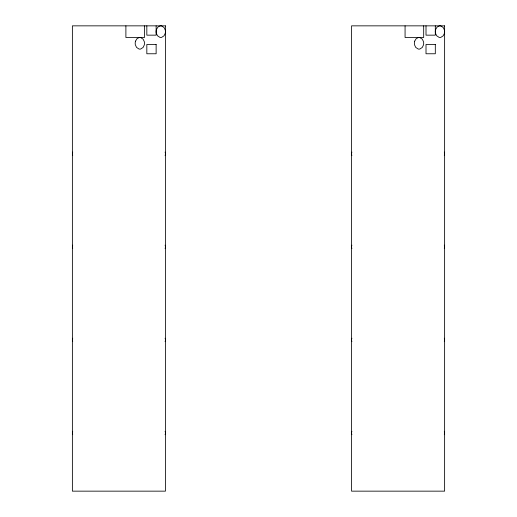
<?xml version="1.0" encoding="UTF-8"?>
<svg xmlns="http://www.w3.org/2000/svg" width="517" height="517" viewBox="0 0 517 517"><rect width="100%" height="100%" fill="white"/><g stroke="black" fill="none" stroke-linecap="round" stroke-linejoin="round"><path stroke-width="0.78" d="M435.314 25.85L435.314 35.156L426.008 35.156L426.008 25.85M423.682 25.85L423.682 37.483L405.069 37.483L405.069 25.85M156.134 25.85L156.134 35.156L146.828 35.156L146.828 25.85M144.501 25.85L144.501 37.483L125.89 37.483L125.89 25.85M444.29 152.095A4.653 4.653 0 0 1 444.29 155.52M351.89 155.52A4.653 4.653 0 0 1 351.89 152.095M444.29 245.155A4.653 4.653 0 0 1 444.29 248.58M351.89 248.58A4.653 4.653 0 0 1 351.89 245.155M444.29 338.215A4.653 4.653 0 0 1 444.29 341.64M351.89 341.64A4.653 4.653 0 0 1 351.89 338.215M444.29 431.275A4.653 4.653 0 0 1 444.29 434.7M351.89 434.7A4.653 4.653 0 0 1 351.89 431.275M72.71 434.7A4.653 4.653 0 0 1 72.71 431.275M165.11 431.275A4.653 4.653 0 0 1 165.11 434.7M72.71 341.64A4.653 4.653 0 0 1 72.71 338.215M165.11 338.215A4.653 4.653 0 0 1 165.11 341.64M72.71 248.58A4.653 4.653 0 0 1 72.71 245.155M165.11 245.155A4.653 4.653 0 0 1 165.11 248.58M72.71 155.52A4.653 4.653 0 0 1 72.71 152.095M165.11 152.095A4.653 4.653 0 0 1 165.11 155.52M135.525 41.16L135.376 41.696A7.199 7.199 0 0 0 135.376 44.901L136.559 47.409L139.002 49.018A3.742 3.742 0 0 0 140.695 49.018L143.138 47.409L144.321 44.901A7.199 7.199 0 0 0 144.321 41.696L143.138 39.189L140.695 37.579A3.742 3.742 0 0 0 139.002 37.579L136.915 38.781L135.525 41.16M156.464 29.527L156.315 30.064A7.199 7.199 0 0 0 156.315 33.269L157.498 35.776L159.94 37.386A3.742 3.742 0 0 0 161.634 37.386L164.076 35.776L165.259 33.269A7.199 7.199 0 0 0 165.259 30.064L164.076 27.556L161.634 25.947A3.742 3.742 0 0 0 159.94 25.947L157.853 27.149L156.464 29.527M414.705 41.16L414.556 41.696A7.199 7.199 0 0 0 414.556 44.901L415.739 47.409L418.182 49.018A3.742 3.742 0 0 0 419.875 49.018L422.318 47.409L423.501 44.901A7.199 7.199 0 0 0 423.501 41.696L422.318 39.189L419.875 37.579A3.742 3.742 0 0 0 418.182 37.579L416.095 38.781L414.705 41.16M435.644 29.527L435.495 30.064A7.199 7.199 0 0 0 435.495 33.269L436.678 35.776L439.12 37.386A3.742 3.742 0 0 0 440.814 37.386L443.256 35.776L444.439 33.269A7.199 7.199 0 0 0 444.439 30.064L443.256 27.556L440.814 25.947A3.742 3.742 0 0 0 439.12 25.947L437.033 27.149L435.644 29.527M165.44 25.85L72.38 25.85L72.38 491.15L165.44 491.15L165.44 25.85M444.62 25.85L351.56 25.85L351.56 491.15L444.62 491.15L444.62 25.85M156.134 44.462L146.828 44.462L146.828 53.768L156.134 53.768L156.134 44.462M435.314 44.462L426.008 44.462L426.008 53.768L435.314 53.768L435.314 44.462"/></g></svg>
